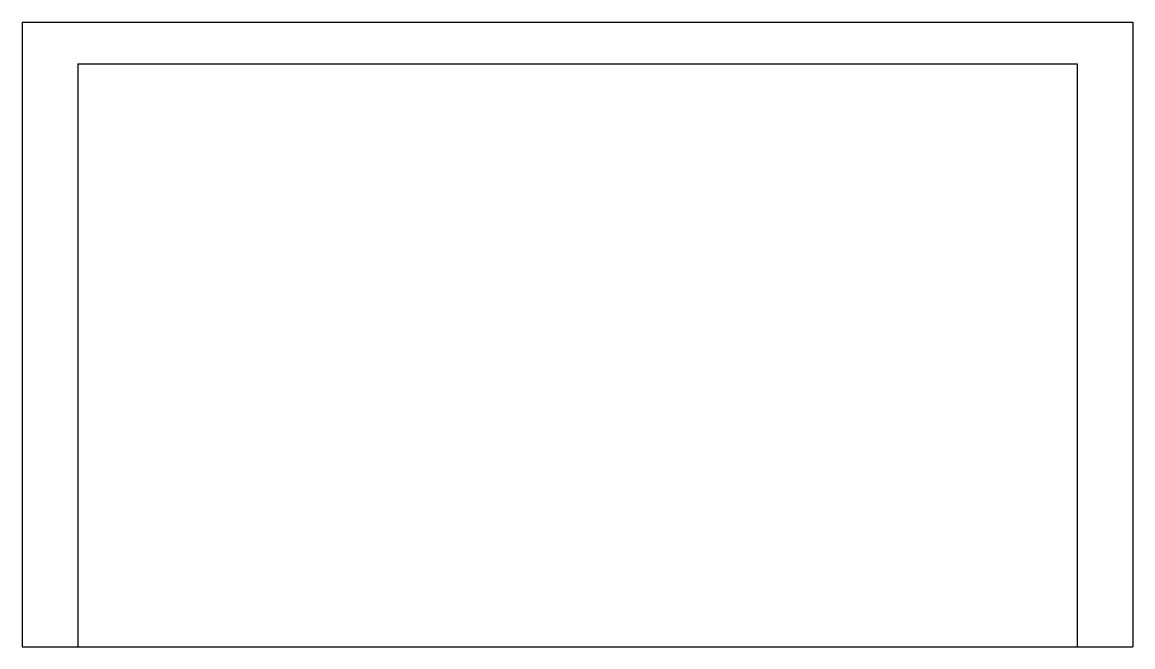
# Model space of a CAD drawing. Extents: x 0 to 480, y 0 to 270.
import ezdxf

# ---------------------------------------------------------------- set-up
doc = ezdxf.new("R2010")
doc.units = 0
doc.header["$MEASUREMENT"] = 0
doc.layers.get('0').update_dxf_attribs({"linetype": 'CONTINUOUS'})

msp = doc.modelspace()

# ---------------------------------------------------------------- linework, layer by layer
at = {"linetype": 'CONTINUOUS', "ltscale": 0.6}
for p, q in [((-0.126013, 270.057569, 0.25), (479.873987, 270.057569, 0.25)), ((-0.126013, 270.057569, 0.25), (-0.126013, 0.057569, 0.25)), ((479.873987, 270.057569, 0.25), (479.873987, 0.057569, 0.25)), ((23.873987, 252.057569, 0.25), (455.873987, 252.057569, 0.25)), ((23.873987, 252.057569, 0.25), (23.873987, 0.057569, 0.25)), ((455.873987, 252.057569, 0.25), (455.873987, 0.057569, 0.25)), ((-0.126013, 0.057569, 0.25), (479.873987, 0.057569, 0.25))]:
    msp.add_line(p, q, dxfattribs=at)

doc.saveas('drawing.dxf')
